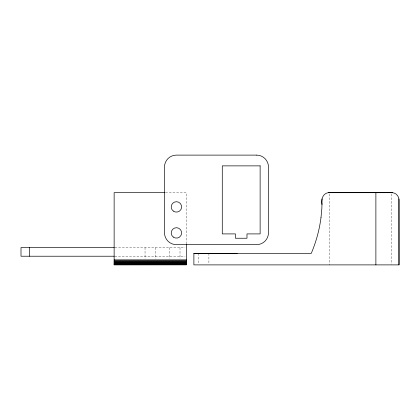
<?xml version="1.0" encoding="UTF-8"?>
<svg xmlns="http://www.w3.org/2000/svg" width="420" height="420" viewBox="0 0 420 420"><rect width="100%" height="100%" fill="white"/><g stroke="black" fill="none" stroke-linecap="round" stroke-linejoin="round"><path stroke-width="0.32" stroke-dasharray="2.1 1.58" d="M165.538 192.665L186.359 192.665L186.359 244.429M114.896 247.559L185.052 247.559M114.786 256.221L185.057 256.221M391.634 193.977L391.634 264.238M329.448 193.977L329.448 264.889M208.903 253.334L208.898 264.248M198.492 253.334L198.487 264.248M180.007 247.559L180.012 258.699M169.596 247.559L169.601 258.699M155.458 247.559L155.458 258.699M145.042 247.559L145.042 258.699"/><path stroke-width="0.63" d="M322.014 204.488C320.644 199.458 323.29 192.507 329.238 192.644L391.771 192.644C395.63 192.565 399.074 196.009 398.995 199.868L399 264.889L193.883 264.889L193.883 253.334L237.216 253.386M322.077 198.922L321.867 208.241L321.011 217.523M321.006 217.513C319.431 229.845 316.129 241.946 311.252 253.386L193.883 253.386M328.298 192.701L392.716 192.701M164.887 192.665L114.135 192.665L114.135 264.889L186.359 264.841L186.359 244.429M114.24 247.559L21 247.559L21 256.221L114.24 256.221M114.135 259.865L186.359 259.865M114.135 260.61L186.359 260.61M114.135 261.324L186.359 261.324M114.135 262.001L186.359 262.001M114.135 262.631L186.359 262.631M114.135 263.198L186.359 263.198M114.135 263.697L186.359 263.697M114.135 264.117L186.359 264.117M114.135 264.448L186.359 264.448M114.135 264.695L186.359 264.695M398.932 198.922L399 264.889M375.884 192.644L375.889 264.889M29.668 247.559L29.668 256.221M256.567 155.111L176.4 155.111A11.918 11.918 0 0 0 164.483 167.029L164.483 232.748A11.918 11.918 0 0 0 176.4 244.666L256.567 244.666A11.918 11.918 0 0 0 268.485 232.748L268.485 167.029A11.918 11.918 0 0 0 256.567 155.111M260.127 165.874L222.28 165.874L222.28 233.909L235.426 233.909L235.426 238.24L246.981 238.24L246.981 233.909L260.127 233.909L260.127 165.874M173.25 211.034A5.208 5.208 0 0 0 181.587 207.59A5.208 5.208 0 0 0 174.436 202.094A5.208 5.208 0 0 0 173.25 211.034M173.25 237.038A5.208 5.208 0 0 0 181.587 233.594A5.208 5.208 0 0 0 174.436 228.097A5.208 5.208 0 0 0 173.25 237.038"/></g></svg>
